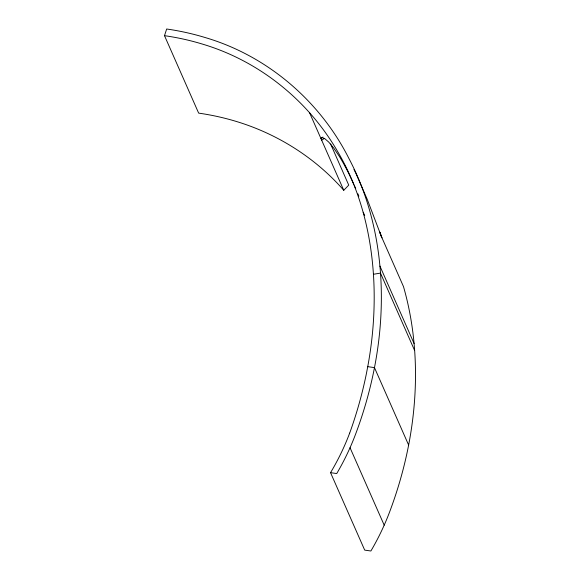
<?xml version="1.0" encoding="UTF-8"?>
<svg xmlns="http://www.w3.org/2000/svg" width="580" height="580" viewBox="0 0 580 580"><rect width="100%" height="100%" fill="white"/><g stroke="black" fill="none" stroke-linecap="round" stroke-linejoin="round"><path stroke-width="0.87" d="M349.653 433.137A261.188 221.016 -23.8 0 1 330.542 472.671L364.697 550.115L370.888 551A267.771 226.584 -23.8 0 0 384.192 525.168A272.259 230.383 -23.8 0 0 389.659 511.836A478.116 404.579 -23.8 0 0 408.632 445.07C418.709 392.783 418.26 337.959 403.484 286.592L381.314 236.328L367.285 199.455L355.786 173.115A384.743 338.183 -8.3 0 0 353.974 169.447M330.578 143.927L348.747 185.129L343.766 190.276C315.418 157.912 277.74 134.038 236.618 121.546A259.92 219.943 -23.8 0 0 198.65 113.122L164.495 35.67L166.67 29A264.712 224.003 -23.8 0 1 205.298 37.584C267.162 55.781 319.725 100.753 348.739 158.13C382.409 221.872 388.143 297.598 374.47 367.626A478.116 404.579 -23.8 0 1 355.504 434.391A272.259 230.383 -23.8 0 1 350.037 447.716A267.771 226.584 -23.8 0 1 336.733 473.555L330.535 472.664M349.653 433.18L349.668 433.144A491.361 415.787 -23.8 0 0 366.538 372.918L367.981 365.349A477.246 403.839 -23.8 0 0 374.122 290.341C373.165 242.295 362.42 193.749 337.944 152.047C308.473 100.724 259.303 60.987 202.463 44.102A259.92 219.943 -23.8 0 0 164.495 35.67M320.943 138.533L322.001 137.561L324.778 138.649L328.744 142.107L333.594 147.9L339.43 156.506A345.81 273.05 -16.2 0 1 344.781 165.786M322.973 137.047L321.574 137.96A24.752 3.4 53.5 0 0 321.668 140.179L324.488 138.352M373.389 274.282L380.48 273.1L414.642 350.545M367.735 366.654L374.47 367.626L408.632 445.07M353.916 184.534L350.219 176.508A352.292 309.655 -8.3 0 0 344.788 165.793M363.232 212.237L364.697 215.55M379.929 266.097L414.084 343.541M309.604 112.832L343.766 190.276M350.037 447.716L384.192 525.168M354.279 185.353L355.714 188.631M357.911 193.836L358.861 196.134M381.314 236.328L379.77 232.087A17.994 1.073 71.7 0 0 381.995 237.873"/></g></svg>
